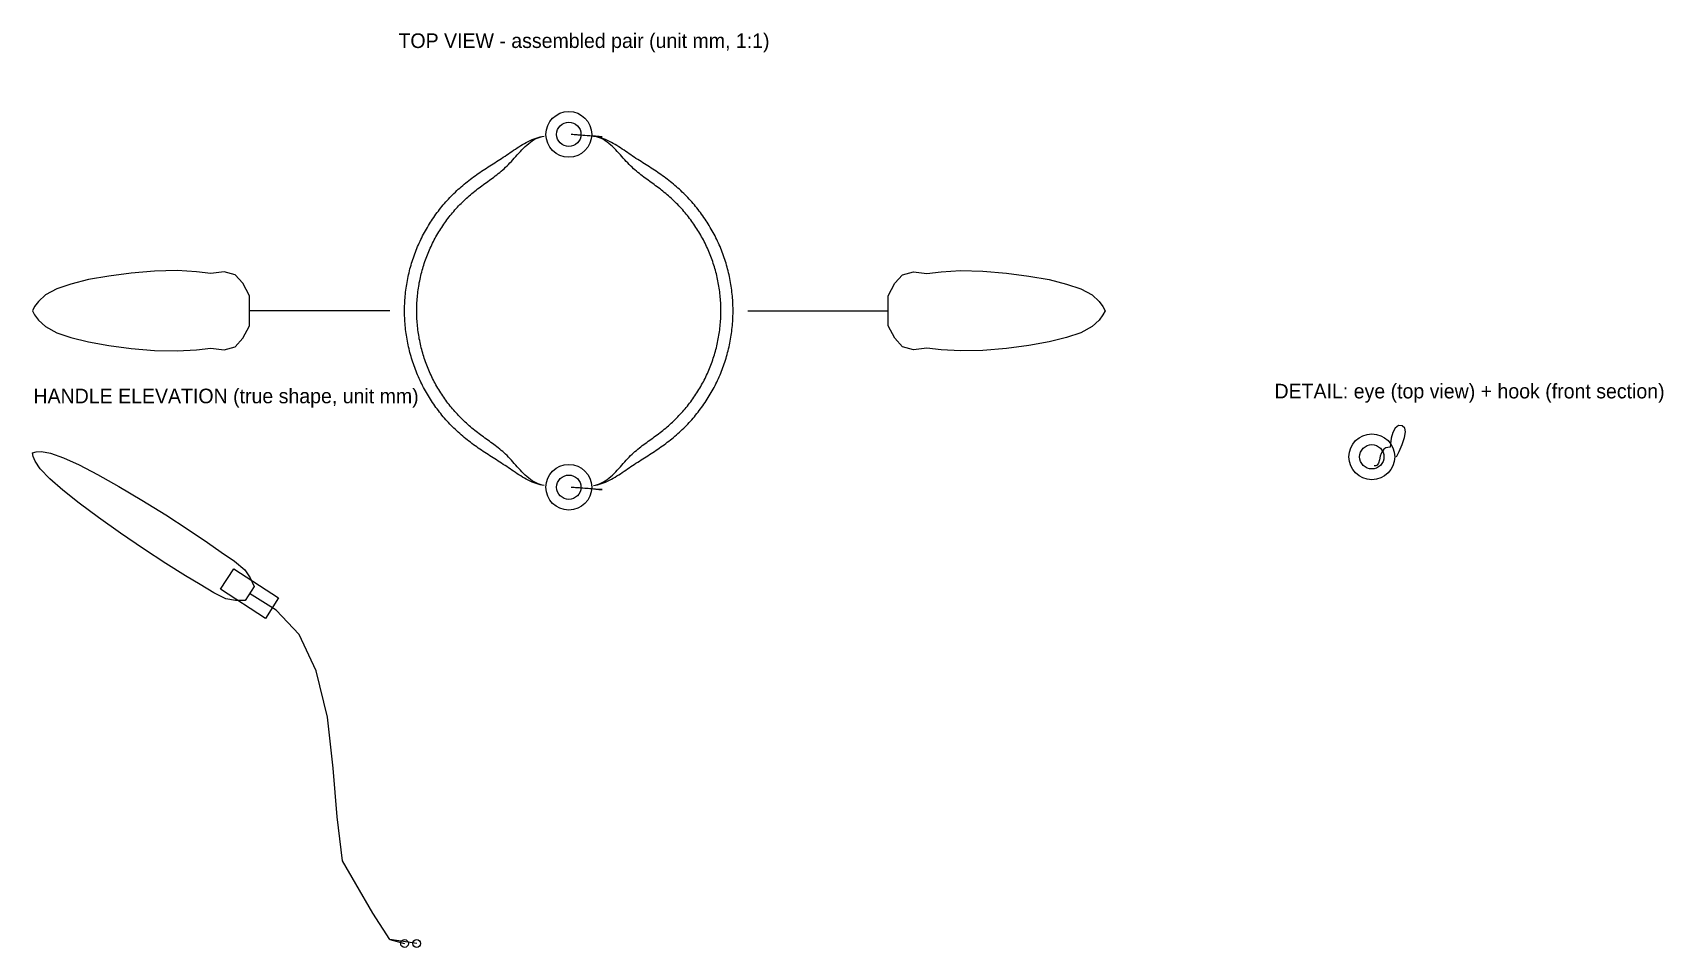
# Model space of a CAD drawing. Header units: millimetres. Extents: x -220 to 450, y -262 to 114.
import ezdxf

# ---------------------------------------------------------------- set-up
doc = ezdxf.new("R2010")
doc.units = ezdxf.units.MM
for name, color, linetype in [('HANDLE', 3, 'Continuous'), ('JOINT', 1, 'Continuous'), ('RISER', 4, 'Continuous'), ('TEXT', 2, 'Continuous'), ('U-RING', 7, 'Continuous')]:
    doc.layers.add(name, color=color, linetype=linetype)

msp = doc.modelspace()

# ---------------------------------------------------------------- linework, layer by layer
at = {"layer": 'HANDLE'}
for points in [[(-131.2, 6.15), (-133.97, 11.3), (-137.07, 14.8), (-141.68, 16), (-147.13, 15.3), (-153.01, 16), (-160.97, 16.5), (-170.2, 16.3), (-179.84, 15.5), (-189.07, 14.3), (-197.45, 12.8), (-204.58, 11), (-210.45, 9), (-215.07, 6.5), (-218, 3.8), (-219.51, 1.7), (-220.35, 0), (-219.51, -1.7), (-218, -3.8), (-215.07, -6.5), (-210.45, -9), (-204.58, -11), (-197.45, -12.8), (-189.07, -14.3), (-179.84, -15.5), (-170.2, -16.3), (-160.97, -16.5), (-153.01, -16), (-147.13, -15.3), (-141.68, -16), (-137.07, -14.8), (-133.97, -11.3), (-131.2, -6.15), (-131.2, 6.15)], [(131.2, 6.15), (133.97, 11.3), (137.07, 14.8), (141.68, 16), (147.13, 15.3), (153.01, 16), (160.97, 16.5), (170.2, 16.3), (179.84, 15.5), (189.07, 14.3), (197.45, 12.8), (204.58, 11), (210.45, 9), (215.07, 6.5), (218, 3.8), (219.51, 1.7), (220.35, 0), (219.51, -1.7), (218, -3.8), (215.07, -6.5), (210.45, -9), (204.58, -11), (197.45, -12.8), (189.07, -14.3), (179.84, -15.5), (170.2, -16.3), (160.97, -16.5), (153.01, -16), (147.13, -15.3), (141.68, -16), (137.07, -14.8), (133.97, -11.3), (131.2, -6.15), (131.2, 6.15)], [(-133.05, -119.05), (-137.02, -119.1), (-140.94, -118.34), (-145.93, -115.93), (-151.44, -112.48), (-157.47, -108.92), (-165.55, -103.91), (-174.75, -97.88), (-184.23, -91.36), (-193.21, -84.99), (-201.27, -79.04), (-207.96, -73.74), (-213.29, -69.09), (-217.19, -65.01), (-219.31, -61.84), (-220.14, -59.81), (-220.35, -58.3), (-218.89, -57.89), (-216.7, -57.82), (-212.94, -58.47), (-207.62, -60.37), (-201.21, -63.34), (-193.64, -67.3), (-184.93, -72.25), (-175.46, -77.86), (-165.65, -83.87), (-156.4, -89.82), (-148.54, -95.16), (-142.83, -99.23), (-137.44, -102.85), (-133.2, -106.43), (-130.92, -109.71), (-129.35, -113.35), (-133.05, -119.05)], [(-124.7, -126.38), (-143.15, -114.4), (-137.7, -106.02), (-119.25, -118), (-124.7, -126.38)]]:
    msp.add_lwpolyline(points, dxfattribs=at)
at = {"layer": 'JOINT'}
for points in [[(10.08, 71.79), (11.17, 71.71), (12.37, 71.63), (13.37, 71.56), (13.77, 71.53), (13.47, 71.55), (12.47, 71.62), (10.97, 71.73), (9.58, 71.83), (8.58, 71.9), (7.98, 71.94), (7.68, 71.96), (7.48, 71.97), (6.58, 72.04), (5.79, 72.09), (4.99, 72.15), (4.39, 72.19), (3.89, 72.23), (3.41, 72.26), (3.19, 72.28), (2.79, 72.3), (2.19, 72.35), (1.6, 72.39), (1, 72.43)], [(340.11, -60), (341.2, -57.8), (342.4, -55), (343.4, -52), (343.8, -49.8), (343.5, -48.2), (342.5, -47.3), (341, -47.2), (339.6, -48.2), (338.6, -50), (338, -52.4), (337.7, -54.6), (337.5, -56.1), (336.6, -56.15), (335.8, -56.35), (335, -56.85), (334.4, -57.65), (333.9, -58.65), (333.42, -59.78), (333.2, -61.3), (332.8, -62.6), (332.2, -63.4), (331.6, -63.75), (331, -63.7)], [(10.08, -73.21), (11.17, -73.29), (12.37, -73.37), (13.37, -73.44), (13.77, -73.47), (13.47, -73.45), (12.47, -73.38), (10.97, -73.27), (9.58, -73.17), (8.58, -73.1), (7.98, -73.06), (7.68, -73.04), (7.48, -73.03), (6.58, -72.96), (5.79, -72.91), (4.99, -72.85), (4.39, -72.81), (3.89, -72.77), (3.41, -72.74), (3.19, -72.72), (2.79, -72.7), (2.19, -72.65), (1.6, -72.61), (1, -72.57)]]:
    msp.add_lwpolyline(points, dxfattribs=at)
for centre, radius in [((0, 72.5), 9.4), ((0, 72.5), 5), ((330, -60), 9.4), ((330, -60), 5), ((0, -72.5), 9.4), ((0, -72.5), 5)]:
    msp.add_circle(centre, radius, dxfattribs=at)
at = {"layer": 'RISER'}
for points in [[(-73.5, 0), (-131.2, 0)], [(73.5, 0), (131.2, 0)], [(-73.5, -258.4), (-80.5, -247.5), (-87.5, -235.5), (-93, -226), (-95.2, -208), (-96.8, -188), (-99.2, -167), (-103.8, -148), (-110.8, -133), (-120.2, -123), (-131.2, -116.2)]]:
    msp.add_lwpolyline(points, dxfattribs=at)
at = {"layer": 'U-RING'}
for points in [[(-10.09, -71.79), (-10.95, -71.65), (-11.8, -71.47), (-12.64, -71.25), (-13.47, -70.99), (-14.29, -70.7), (-15.11, -70.37), (-15.91, -70.01), (-16.7, -69.62), (-17.48, -69.21), (-18.25, -68.78), (-19.01, -68.34), (-19.76, -67.88), (-20.51, -67.4), (-21.24, -66.93), (-21.97, -66.45), (-22.69, -65.96), (-23.4, -65.48), (-24.11, -65), (-24.81, -64.52), (-25.52, -64.04), (-26.22, -63.57), (-26.91, -63.11), (-27.61, -62.65), (-28.3, -62.2), (-29, -61.75), (-29.69, -61.3), (-30.38, -60.86), (-31.07, -60.42), (-31.76, -59.98), (-32.44, -59.54), (-33.13, -59.1), (-33.81, -58.66), (-34.49, -58.22), (-35.17, -57.77), (-35.84, -57.33), (-36.52, -56.87), (-37.19, -56.42), (-37.85, -55.96), (-38.51, -55.49), (-39.17, -55.02), (-39.82, -54.54), (-40.47, -54.05), (-41.11, -53.56), (-41.74, -53.06), (-42.37, -52.55), (-43, -52.04), (-43.62, -51.52), (-44.23, -50.99), (-44.84, -50.46), (-45.44, -49.92), (-46.03, -49.37), (-46.62, -48.82), (-47.2, -48.25), (-47.78, -47.68), (-48.34, -47.11), (-48.9, -46.53), (-49.46, -45.94), (-50, -45.34), (-50.54, -44.74), (-51.08, -44.13), (-51.6, -43.52), (-52.12, -42.9), (-52.63, -42.27), (-53.13, -41.63), (-53.62, -41), (-54.11, -40.35), (-54.59, -39.7), (-55.06, -39.04), (-55.53, -38.38), (-55.98, -37.71), (-56.43, -37.04), (-56.87, -36.36), (-57.3, -35.68), (-57.72, -34.99), (-58.14, -34.29), (-58.55, -33.6), (-58.94, -32.89), (-59.33, -32.18), (-59.71, -31.47), (-60.09, -30.75), (-60.45, -30.03), (-60.81, -29.31), (-61.15, -28.58), (-61.49, -27.84), (-61.82, -27.1), (-62.14, -26.36), (-62.45, -25.61), (-62.75, -24.86), (-63.05, -24.11), (-63.33, -23.35), (-63.61, -22.59), (-63.87, -21.83), (-64.13, -21.06), (-64.38, -20.3), (-64.62, -19.52), (-64.84, -18.75), (-65.06, -17.97), (-65.27, -17.19), (-65.48, -16.41), (-65.67, -15.62), (-65.85, -14.83), (-66.02, -14.04), (-66.19, -13.25), (-66.34, -12.46), (-66.48, -11.66), (-66.62, -10.87), (-66.75, -10.07), (-66.86, -9.27), (-66.97, -8.47), (-67.06, -7.66), (-67.15, -6.86), (-67.23, -6.05), (-67.3, -5.25), (-67.35, -4.44), (-67.4, -3.64), (-67.44, -2.83), (-67.47, -2.02), (-67.49, -1.21), (-67.5, -0.4), (-67.5, 0.4), (-67.49, 1.21), (-67.47, 2.02), (-67.44, 2.83), (-67.4, 3.64), (-67.35, 4.44), (-67.3, 5.25), (-67.23, 6.05), (-67.15, 6.86), (-67.06, 7.66), (-66.97, 8.47), (-66.86, 9.27), (-66.75, 10.07), (-66.62, 10.87), (-66.48, 11.66), (-66.34, 12.46), (-66.19, 13.25), (-66.02, 14.04), (-65.85, 14.83), (-65.67, 15.62), (-65.48, 16.41), (-65.27, 17.19), (-65.06, 17.97), (-64.84, 18.75), (-64.62, 19.52), (-64.38, 20.3), (-64.13, 21.06), (-63.87, 21.83), (-63.61, 22.59), (-63.33, 23.35), (-63.05, 24.11), (-62.75, 24.86), (-62.45, 25.61), (-62.14, 26.36), (-61.82, 27.1), (-61.49, 27.84), (-61.15, 28.58), (-60.81, 29.31), (-60.45, 30.03), (-60.09, 30.75), (-59.71, 31.47), (-59.33, 32.18), (-58.94, 32.89), (-58.55, 33.6), (-58.14, 34.29), (-57.72, 34.99), (-57.3, 35.68), (-56.87, 36.36), (-56.43, 37.04), (-55.98, 37.71), (-55.53, 38.38), (-55.06, 39.04), (-54.59, 39.7), (-54.11, 40.35), (-53.62, 41), (-53.13, 41.63), (-52.63, 42.27), (-52.12, 42.9), (-51.6, 43.52), (-51.08, 44.13), (-50.54, 44.74), (-50, 45.34), (-49.46, 45.94), (-48.9, 46.53), (-48.34, 47.11), (-47.78, 47.68), (-47.2, 48.25), (-46.62, 48.82), (-46.03, 49.37), (-45.44, 49.92), (-44.84, 50.46), (-44.23, 50.99), (-43.62, 51.52), (-43, 52.04), (-42.37, 52.55), (-41.74, 53.06), (-41.11, 53.56), (-40.47, 54.05), (-39.82, 54.54), (-39.17, 55.02), (-38.51, 55.49), (-37.85, 55.96), (-37.19, 56.42), (-36.52, 56.87), (-35.84, 57.33), (-35.17, 57.77), (-34.49, 58.22), (-33.81, 58.66), (-33.13, 59.1), (-32.44, 59.54), (-31.76, 59.98), (-31.07, 60.42), (-30.38, 60.86), (-29.69, 61.3), (-29, 61.75), (-28.3, 62.2), (-27.61, 62.65), (-26.91, 63.11), (-26.22, 63.57), (-25.52, 64.04), (-24.81, 64.52), (-24.11, 65), (-23.4, 65.48), (-22.69, 65.96), (-21.97, 66.45), (-21.24, 66.93), (-20.51, 67.4), (-19.76, 67.88), (-19.01, 68.34), (-18.25, 68.78), (-17.48, 69.21), (-16.7, 69.62), (-15.91, 70.01), (-15.11, 70.37), (-14.29, 70.7), (-13.47, 70.99), (-12.64, 71.25), (-11.8, 71.47), (-10.95, 71.65), (-10.09, 71.79)], [(-10.09, -71.79), (-10.94, -71.64), (-11.79, -71.41), (-12.61, -71.11), (-13.43, -70.75), (-14.22, -70.33), (-15, -69.85), (-15.75, -69.32), (-16.49, -68.74), (-17.21, -68.13), (-17.91, -67.49), (-18.59, -66.82), (-19.26, -66.14), (-19.91, -65.45), (-20.55, -64.75), (-21.18, -64.06), (-21.79, -63.37), (-22.4, -62.69), (-23, -62.02), (-23.6, -61.37), (-24.2, -60.74), (-24.79, -60.12), (-25.39, -59.53), (-25.98, -58.96), (-26.58, -58.4), (-27.17, -57.87), (-27.77, -57.35), (-28.38, -56.85), (-28.98, -56.36), (-29.59, -55.88), (-30.2, -55.41), (-30.81, -54.96), (-31.42, -54.51), (-32.03, -54.06), (-32.64, -53.62), (-33.25, -53.18), (-33.86, -52.74), (-34.47, -52.3), (-35.08, -51.86), (-35.69, -51.42), (-36.29, -50.97), (-36.89, -50.52), (-37.48, -50.07), (-38.07, -49.61), (-38.66, -49.14), (-39.24, -48.67), (-39.82, -48.19), (-40.39, -47.71), (-40.96, -47.22), (-41.52, -46.72), (-42.07, -46.22), (-42.62, -45.71), (-43.17, -45.2), (-43.71, -44.68), (-44.24, -44.15), (-44.76, -43.62), (-45.28, -43.08), (-45.79, -42.53), (-46.3, -41.98), (-46.8, -41.43), (-47.29, -40.86), (-47.78, -40.29), (-48.26, -39.72), (-48.73, -39.14), (-49.19, -38.55), (-49.65, -37.96), (-50.1, -37.36), (-50.55, -36.76), (-50.98, -36.15), (-51.41, -35.54), (-51.84, -34.92), (-52.25, -34.3), (-52.66, -33.67), (-53.06, -33.03), (-53.45, -32.4), (-53.83, -31.75), (-54.21, -31.11), (-54.58, -30.46), (-54.94, -29.8), (-55.29, -29.14), (-55.64, -28.48), (-55.97, -27.81), (-56.3, -27.14), (-56.62, -26.46), (-56.94, -25.78), (-57.24, -25.1), (-57.54, -24.41), (-57.83, -23.72), (-58.1, -23.02), (-58.38, -22.33), (-58.64, -21.62), (-58.89, -20.92), (-59.14, -20.21), (-59.38, -19.5), (-59.61, -18.79), (-59.83, -18.08), (-60.04, -17.36), (-60.24, -16.64), (-60.44, -15.92), (-60.63, -15.19), (-60.8, -14.46), (-60.97, -13.73), (-61.13, -13), (-61.28, -12.27), (-61.43, -11.54), (-61.56, -10.8), (-61.68, -10.06), (-61.8, -9.32), (-61.91, -8.58), (-62.01, -7.84), (-62.1, -7.1), (-62.18, -6.35), (-62.25, -5.61), (-62.31, -4.86), (-62.36, -4.11), (-62.41, -3.37), (-62.45, -2.62), (-62.47, -1.87), (-62.49, -1.12), (-62.5, -0.37), (-62.5, 0.37), (-62.49, 1.12), (-62.47, 1.87), (-62.45, 2.62), (-62.41, 3.37), (-62.36, 4.11), (-62.31, 4.86), (-62.25, 5.61), (-62.18, 6.35), (-62.1, 7.1), (-62.01, 7.84), (-61.91, 8.58), (-61.8, 9.32), (-61.68, 10.06), (-61.56, 10.8), (-61.43, 11.54), (-61.28, 12.27), (-61.13, 13), (-60.97, 13.73), (-60.8, 14.46), (-60.63, 15.19), (-60.44, 15.92), (-60.24, 16.64), (-60.04, 17.36), (-59.83, 18.08), (-59.61, 18.79), (-59.38, 19.5), (-59.14, 20.21), (-58.89, 20.92), (-58.64, 21.62), (-58.38, 22.33), (-58.1, 23.02), (-57.83, 23.72), (-57.54, 24.41), (-57.24, 25.1), (-56.94, 25.78), (-56.62, 26.46), (-56.3, 27.14), (-55.97, 27.81), (-55.64, 28.48), (-55.29, 29.14), (-54.94, 29.8), (-54.58, 30.46), (-54.21, 31.11), (-53.83, 31.75), (-53.45, 32.4), (-53.06, 33.03), (-52.66, 33.67), (-52.25, 34.3), (-51.84, 34.92), (-51.41, 35.54), (-50.98, 36.15), (-50.55, 36.76), (-50.1, 37.36), (-49.65, 37.96), (-49.19, 38.55), (-48.73, 39.14), (-48.26, 39.72), (-47.78, 40.29), (-47.29, 40.86), (-46.8, 41.43), (-46.3, 41.98), (-45.79, 42.53), (-45.28, 43.08), (-44.76, 43.62), (-44.24, 44.15), (-43.71, 44.68), (-43.17, 45.2), (-42.62, 45.71), (-42.07, 46.22), (-41.52, 46.72), (-40.96, 47.22), (-40.39, 47.71), (-39.82, 48.19), (-39.24, 48.67), (-38.66, 49.14), (-38.07, 49.61), (-37.48, 50.07), (-36.89, 50.52), (-36.29, 50.97), (-35.69, 51.42), (-35.08, 51.86), (-34.47, 52.3), (-33.86, 52.74), (-33.25, 53.18), (-32.64, 53.62), (-32.03, 54.06), (-31.42, 54.51), (-30.81, 54.96), (-30.2, 55.41), (-29.59, 55.88), (-28.98, 56.36), (-28.38, 56.85), (-27.77, 57.35), (-27.17, 57.87), (-26.58, 58.4), (-25.98, 58.96), (-25.39, 59.53), (-24.79, 60.12), (-24.2, 60.74), (-23.6, 61.37), (-23, 62.02), (-22.4, 62.69), (-21.79, 63.37), (-21.18, 64.06), (-20.55, 64.75), (-19.91, 65.45), (-19.26, 66.14), (-18.59, 66.82), (-17.91, 67.49), (-17.21, 68.13), (-16.49, 68.74), (-15.75, 69.32), (-15, 69.85), (-14.22, 70.33), (-13.43, 70.75), (-12.61, 71.11), (-11.79, 71.41), (-10.94, 71.64), (-10.09, 71.79)], [(10.09, -71.79), (10.94, -71.64), (11.79, -71.41), (12.61, -71.11), (13.43, -70.75), (14.22, -70.33), (15, -69.85), (15.75, -69.32), (16.49, -68.74), (17.21, -68.13), (17.91, -67.49), (18.59, -66.82), (19.26, -66.14), (19.91, -65.45), (20.55, -64.75), (21.18, -64.06), (21.79, -63.37), (22.4, -62.69), (23, -62.02), (23.6, -61.37), (24.2, -60.74), (24.79, -60.12), (25.39, -59.53), (25.98, -58.96), (26.58, -58.4), (27.17, -57.87), (27.77, -57.35), (28.38, -56.85), (28.98, -56.36), (29.59, -55.88), (30.2, -55.41), (30.81, -54.96), (31.42, -54.51), (32.03, -54.06), (32.64, -53.62), (33.25, -53.18), (33.86, -52.74), (34.47, -52.3), (35.08, -51.86), (35.69, -51.42), (36.29, -50.97), (36.89, -50.52), (37.48, -50.07), (38.07, -49.61), (38.66, -49.14), (39.24, -48.67), (39.82, -48.19), (40.39, -47.71), (40.96, -47.22), (41.52, -46.72), (42.07, -46.22), (42.62, -45.71), (43.17, -45.2), (43.71, -44.68), (44.24, -44.15), (44.76, -43.62), (45.28, -43.08), (45.79, -42.53), (46.3, -41.98), (46.8, -41.43), (47.29, -40.86), (47.78, -40.29), (48.26, -39.72), (48.73, -39.14), (49.19, -38.55), (49.65, -37.96), (50.1, -37.36), (50.55, -36.76), (50.98, -36.15), (51.41, -35.54), (51.84, -34.92), (52.25, -34.3), (52.66, -33.67), (53.06, -33.03), (53.45, -32.4), (53.83, -31.75), (54.21, -31.11), (54.58, -30.46), (54.94, -29.8), (55.29, -29.14), (55.64, -28.48), (55.97, -27.81), (56.3, -27.14), (56.62, -26.46), (56.94, -25.78), (57.24, -25.1), (57.54, -24.41), (57.83, -23.72), (58.1, -23.02), (58.38, -22.33), (58.64, -21.62), (58.89, -20.92), (59.14, -20.21), (59.38, -19.5), (59.61, -18.79), (59.83, -18.08), (60.04, -17.36), (60.24, -16.64), (60.44, -15.92), (60.63, -15.19), (60.8, -14.46), (60.97, -13.73), (61.13, -13), (61.28, -12.27), (61.43, -11.54), (61.56, -10.8), (61.68, -10.06), (61.8, -9.32), (61.91, -8.58), (62.01, -7.84), (62.1, -7.1), (62.18, -6.35), (62.25, -5.61), (62.31, -4.86), (62.36, -4.11), (62.41, -3.37), (62.45, -2.62), (62.47, -1.87), (62.49, -1.12), (62.5, -0.37), (62.5, 0.37), (62.49, 1.12), (62.47, 1.87), (62.45, 2.62), (62.41, 3.37), (62.36, 4.11), (62.31, 4.86), (62.25, 5.61), (62.18, 6.35), (62.1, 7.1), (62.01, 7.84), (61.91, 8.58), (61.8, 9.32), (61.68, 10.06), (61.56, 10.8), (61.43, 11.54), (61.28, 12.27), (61.13, 13), (60.97, 13.73), (60.8, 14.46), (60.63, 15.19), (60.44, 15.92), (60.24, 16.64), (60.04, 17.36), (59.83, 18.08), (59.61, 18.79), (59.38, 19.5), (59.14, 20.21), (58.89, 20.92), (58.64, 21.62), (58.38, 22.33), (58.1, 23.02), (57.83, 23.72), (57.54, 24.41), (57.24, 25.1), (56.94, 25.78), (56.62, 26.46), (56.3, 27.14), (55.97, 27.81), (55.64, 28.48), (55.29, 29.14), (54.94, 29.8), (54.58, 30.46), (54.21, 31.11), (53.83, 31.75), (53.45, 32.4), (53.06, 33.03), (52.66, 33.67), (52.25, 34.3), (51.84, 34.92), (51.41, 35.54), (50.98, 36.15), (50.55, 36.76), (50.1, 37.36), (49.65, 37.96), (49.19, 38.55), (48.73, 39.14), (48.26, 39.72), (47.78, 40.29), (47.29, 40.86), (46.8, 41.43), (46.3, 41.98), (45.79, 42.53), (45.28, 43.08), (44.76, 43.62), (44.24, 44.15), (43.71, 44.68), (43.17, 45.2), (42.62, 45.71), (42.07, 46.22), (41.52, 46.72), (40.96, 47.22), (40.39, 47.71), (39.82, 48.19), (39.24, 48.67), (38.66, 49.14), (38.07, 49.61), (37.48, 50.07), (36.89, 50.52), (36.29, 50.97), (35.69, 51.42), (35.08, 51.86), (34.47, 52.3), (33.86, 52.74), (33.25, 53.18), (32.64, 53.62), (32.03, 54.06), (31.42, 54.51), (30.81, 54.96), (30.2, 55.41), (29.59, 55.88), (28.98, 56.36), (28.38, 56.85), (27.77, 57.35), (27.17, 57.87), (26.58, 58.4), (25.98, 58.96), (25.39, 59.53), (24.79, 60.12), (24.2, 60.74), (23.6, 61.37), (23, 62.02), (22.4, 62.69), (21.79, 63.37), (21.18, 64.06), (20.55, 64.75), (19.91, 65.45), (19.26, 66.14), (18.59, 66.82), (17.91, 67.49), (17.21, 68.13), (16.49, 68.74), (15.75, 69.32), (15, 69.85), (14.22, 70.33), (13.43, 70.75), (12.61, 71.11), (11.79, 71.41), (10.94, 71.64), (10.09, 71.79)], [(10.09, -71.79), (10.95, -71.65), (11.8, -71.47), (12.64, -71.25), (13.47, -70.99), (14.29, -70.7), (15.11, -70.37), (15.91, -70.01), (16.7, -69.62), (17.48, -69.21), (18.25, -68.78), (19.01, -68.34), (19.76, -67.88), (20.51, -67.4), (21.24, -66.93), (21.97, -66.45), (22.69, -65.96), (23.4, -65.48), (24.11, -65), (24.81, -64.52), (25.52, -64.04), (26.22, -63.57), (26.91, -63.11), (27.61, -62.65), (28.3, -62.2), (29, -61.75), (29.69, -61.3), (30.38, -60.86), (31.07, -60.42), (31.76, -59.98), (32.44, -59.54), (33.13, -59.1), (33.81, -58.66), (34.49, -58.22), (35.17, -57.77), (35.84, -57.33), (36.52, -56.87), (37.19, -56.42), (37.85, -55.96), (38.51, -55.49), (39.17, -55.02), (39.82, -54.54), (40.47, -54.05), (41.11, -53.56), (41.74, -53.06), (42.37, -52.55), (43, -52.04), (43.62, -51.52), (44.23, -50.99), (44.84, -50.46), (45.44, -49.92), (46.03, -49.37), (46.62, -48.82), (47.2, -48.25), (47.78, -47.68), (48.34, -47.11), (48.9, -46.53), (49.46, -45.94), (50, -45.34), (50.54, -44.74), (51.08, -44.13), (51.6, -43.52), (52.12, -42.9), (52.63, -42.27), (53.13, -41.63), (53.62, -41), (54.11, -40.35), (54.59, -39.7), (55.06, -39.04), (55.53, -38.38), (55.98, -37.71), (56.43, -37.04), (56.87, -36.36), (57.3, -35.68), (57.72, -34.99), (58.14, -34.29), (58.55, -33.6), (58.94, -32.89), (59.33, -32.18), (59.71, -31.47), (60.09, -30.75), (60.45, -30.03), (60.81, -29.31), (61.15, -28.58), (61.49, -27.84), (61.82, -27.1), (62.14, -26.36), (62.45, -25.61), (62.75, -24.86), (63.05, -24.11), (63.33, -23.35), (63.61, -22.59), (63.87, -21.83), (64.13, -21.06), (64.38, -20.3), (64.62, -19.52), (64.84, -18.75), (65.06, -17.97), (65.27, -17.19), (65.48, -16.41), (65.67, -15.62), (65.85, -14.83), (66.02, -14.04), (66.19, -13.25), (66.34, -12.46), (66.48, -11.66), (66.62, -10.87), (66.75, -10.07), (66.86, -9.27), (66.97, -8.47), (67.06, -7.66), (67.15, -6.86), (67.23, -6.05), (67.3, -5.25), (67.35, -4.44), (67.4, -3.64), (67.44, -2.83), (67.47, -2.02), (67.49, -1.21), (67.5, -0.4), (67.5, 0.4), (67.49, 1.21), (67.47, 2.02), (67.44, 2.83), (67.4, 3.64), (67.35, 4.44), (67.3, 5.25), (67.23, 6.05), (67.15, 6.86), (67.06, 7.66), (66.97, 8.47), (66.86, 9.27), (66.75, 10.07), (66.62, 10.87), (66.48, 11.66), (66.34, 12.46), (66.19, 13.25), (66.02, 14.04), (65.85, 14.83), (65.67, 15.62), (65.48, 16.41), (65.27, 17.19), (65.06, 17.97), (64.84, 18.75), (64.62, 19.52), (64.38, 20.3), (64.13, 21.06), (63.87, 21.83), (63.61, 22.59), (63.33, 23.35), (63.05, 24.11), (62.75, 24.86), (62.45, 25.61), (62.14, 26.36), (61.82, 27.1), (61.49, 27.84), (61.15, 28.58), (60.81, 29.31), (60.45, 30.03), (60.09, 30.75), (59.71, 31.47), (59.33, 32.18), (58.94, 32.89), (58.55, 33.6), (58.14, 34.29), (57.72, 34.99), (57.3, 35.68), (56.87, 36.36), (56.43, 37.04), (55.98, 37.71), (55.53, 38.38), (55.06, 39.04), (54.59, 39.7), (54.11, 40.35), (53.62, 41), (53.13, 41.63), (52.63, 42.27), (52.12, 42.9), (51.6, 43.52), (51.08, 44.13), (50.54, 44.74), (50, 45.34), (49.46, 45.94), (48.9, 46.53), (48.34, 47.11), (47.78, 47.68), (47.2, 48.25), (46.62, 48.82), (46.03, 49.37), (45.44, 49.92), (44.84, 50.46), (44.23, 50.99), (43.62, 51.52), (43, 52.04), (42.37, 52.55), (41.74, 53.06), (41.11, 53.56), (40.47, 54.05), (39.82, 54.54), (39.17, 55.02), (38.51, 55.49), (37.85, 55.96), (37.19, 56.42), (36.52, 56.87), (35.84, 57.33), (35.17, 57.77), (34.49, 58.22), (33.81, 58.66), (33.13, 59.1), (32.44, 59.54), (31.76, 59.98), (31.07, 60.42), (30.38, 60.86), (29.69, 61.3), (29, 61.75), (28.3, 62.2), (27.61, 62.65), (26.91, 63.11), (26.22, 63.57), (25.52, 64.04), (24.81, 64.52), (24.11, 65), (23.4, 65.48), (22.69, 65.96), (21.97, 66.45), (21.24, 66.93), (20.51, 67.4), (19.76, 67.88), (19.01, 68.34), (18.25, 68.78), (17.48, 69.21), (16.7, 69.62), (15.91, 70.01), (15.11, 70.37), (14.29, 70.7), (13.47, 70.99), (12.64, 71.25), (11.8, 71.47), (10.95, 71.65), (10.09, 71.79)], [(-62.5, -260), (-73.5, -258.4), (-67.5, -260)]]:
    msp.add_lwpolyline(points, dxfattribs=at)
for centre in [(-67.5, -260), (-62.5, -260)]:
    msp.add_circle(centre, 1.6, dxfattribs=at)

# ---------------------------------------------------------------- texts
at = {"layer": 'TEXT'}
for s, p in [('TOP VIEW - assembled pair (unit mm, 1:1)', (-70, 108)), ('HANDLE ELEVATION (true shape, unit mm)', (-220, -38)), ('DETAIL: eye (top view) + hook (front section)', (290, -36))]:
    msp.add_text(s, height=6, dxfattribs=at).set_placement(p)

doc.saveas('drawing.dxf')
